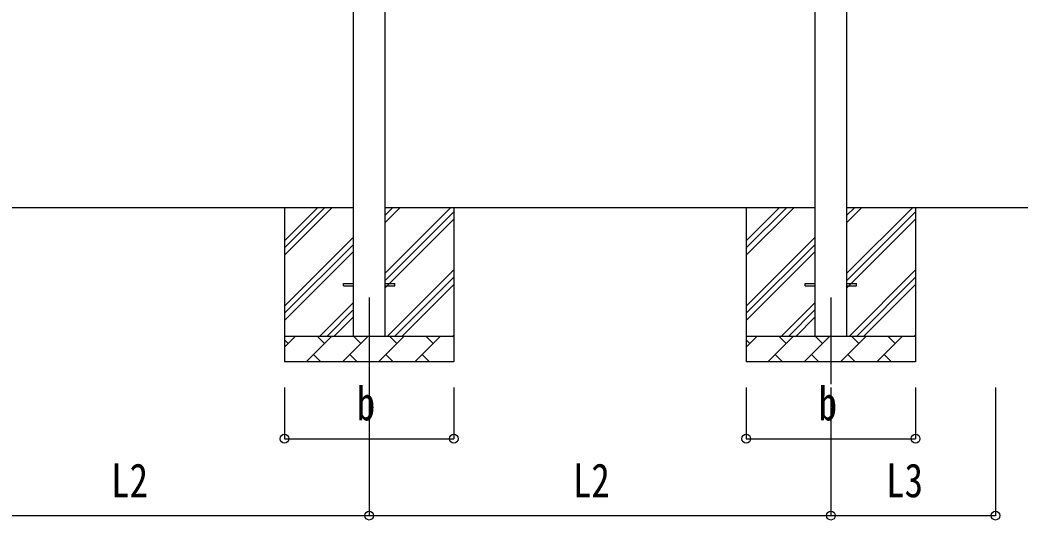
# Model space of a CAD drawing. Units: millimetres, scale not verified. Extents: x -16820 to 16820, y -11880 to 11880.
# Drawn here: x -3904 to -6, y -3962 to -2013 of the extents above; entities that cross this region are included whole.
import ezdxf
from ezdxf.enums import TextEntityAlignment as Align

# ---------------------------------------------------------------- set-up
doc = ezdxf.new("R2010")
doc.units = ezdxf.units.MM
doc.header["$LTSCALE"] = 50
for name, color, linetype in [('0-3_YKK_12', 2, 'Continuous'), ('0-4_YKK_13', 4, 'Continuous'), ('0-5_YKK_A1', 4, 'Continuous'), ('0-6_YKK_D', 6, 'Continuous')]:
    doc.layers.add(name, color=color, linetype=linetype)
doc.styles.add('ＭＳ ゴシック', font='')
doc.styles.get('ＭＳ ゴシック').set_extended_font_data('MS Gothic')

msp = doc.modelspace()

# ---------------------------------------------------------------- linework, layer by layer
at = {"layer": '0-3_YKK_12'}
for p, q in [((-2543.19, -3095), (-2543.19, -3444)), ((-743.19, -3095), (-743.19, -3433))]:
    msp.add_line(p, q, dxfattribs=at)
at = {"layer": '0-4_YKK_13'}
for p, q in [((-2643.19, -3040.5), (-2605.69, -3040.5)), ((-2643.19, -3049.5), (-2643.19, -3040.5)), ((-2643.19, -3049.5), (-2605.69, -3049.5)), ((-2480.69, -3040.5), (-2443.19, -3040.5)), ((-2480.69, -3049.5), (-2443.19, -3049.5)), ((-2443.19, -3049.5), (-2443.19, -3040.5)), ((-843.19, -3040.5), (-805.69, -3040.5)), ((-843.19, -3049.5), (-843.19, -3040.5)), ((-843.19, -3049.5), (-805.69, -3049.5)), ((-680.69, -3040.5), (-643.19, -3040.5)), ((-680.69, -3049.5), (-643.19, -3049.5)), ((-643.19, -3049.5), (-643.19, -3040.5))]:
    msp.add_line(p, q, dxfattribs=at)
at = {"layer": '0-5_YKK_A1'}
for p, q in [((-805.69, -370.36), (-805.69, -3245)), ((-680.69, -3245), (-680.69, -370.36)), ((-2605.69, -396.07), (-2605.69, -3245)), ((-2480.69, -3245), (-2480.69, -396.07)), ((-2605.69, -2745), (-4280.69, -2745)), ((-2873.19, -2745), (-2873.19, -3345)), ((-2873.19, -2930.05), (-2688.14, -2745)), ((-2873.19, -2901.77), (-2716.42, -2745)), ((-2873.19, -2873.48), (-2744.71, -2745)), ((-805.69, -2745), (-2480.69, -2745)), ((-2480.69, -3000.1), (-2225.59, -2745)), ((-2480.69, -2802.11), (-2423.58, -2745)), ((-2480.69, -2773.82), (-2451.86, -2745)), ((-2480.69, -3028.38), (-2213.19, -2760.88)), ((-2213.19, -2745), (-2213.19, -3345)), ((-1073.19, -2745), (-1073.19, -3345)), ((-1073.19, -2930.05), (-888.14, -2745)), ((-1073.19, -2901.77), (-916.42, -2745)), ((-1073.19, -2873.48), (-944.71, -2745)), ((907.69, -2745), (-680.69, -2745)), ((-680.69, -3000.1), (-425.59, -2745)), ((-680.69, -2802.11), (-623.58, -2745)), ((-680.69, -2773.82), (-651.86, -2745)), ((-680.69, -3028.38), (-413.19, -2760.88)), ((-413.19, -2745), (-413.19, -3345)), ((-2480.69, -3056.67), (-2213.19, -2789.17)), ((-680.69, -3056.67), (-413.19, -2789.17)), ((-2873.19, -3128.04), (-2605.69, -2860.54)), ((-1073.19, -3128.04), (-805.69, -2860.54)), ((-2873.19, -3156.32), (-2605.69, -2888.82)), ((-2873.19, -3184.61), (-2605.69, -2917.11)), ((-1073.19, -3156.32), (-805.69, -2888.82)), ((-1073.19, -3184.61), (-805.69, -2917.11)), ((-2471.03, -3245), (-2213.19, -2987.16)), ((-671.03, -3245), (-413.19, -2987.16)), ((-2442.75, -3245), (-2213.19, -3015.44)), ((-642.75, -3245), (-413.19, -3015.44)), ((-2414.46, -3245), (-2213.19, -3043.73)), ((-614.46, -3245), (-413.19, -3043.73)), ((-2735.59, -3245), (-2605.69, -3115.1)), ((-935.59, -3245), (-805.69, -3115.1)), ((-2707.31, -3245), (-2605.69, -3143.38)), ((-907.31, -3245), (-805.69, -3143.38)), ((-2679.02, -3245), (-2605.69, -3171.67)), ((-879.02, -3245), (-805.69, -3171.67)), ((-2873.19, -3245), (-2213.19, -3245)), ((-2873.19, -3287.89), (-2830.3, -3245)), ((-2858.85, -3273.55), (-2873.19, -3259.21)), ((-2788.87, -3345), (-2688.87, -3245)), ((-2717.43, -3273.55), (-2745.98, -3245)), ((-2647.45, -3345), (-2547.45, -3245)), ((-2576.01, -3273.55), (-2604.56, -3245)), ((-2506.03, -3345), (-2406.03, -3245)), ((-2434.58, -3273.55), (-2463.14, -3245)), ((-2364.61, -3345), (-2264.61, -3245)), ((-2293.16, -3273.55), (-2321.72, -3245)), ((-2216.47, -3245), (-2213.19, -3241.72)), ((-1073.19, -3245), (-413.19, -3245)), ((-1073.19, -3287.89), (-1030.3, -3245)), ((-1058.85, -3273.55), (-1073.19, -3259.21)), ((-988.87, -3345), (-888.87, -3245)), ((-917.43, -3273.55), (-945.98, -3245)), ((-847.45, -3345), (-747.45, -3245)), ((-776.01, -3273.55), (-804.56, -3245)), ((-706.03, -3345), (-606.03, -3245)), ((-634.58, -3273.55), (-663.14, -3245)), ((-564.61, -3345), (-464.61, -3245)), ((-493.16, -3273.55), (-521.72, -3245)), ((-416.47, -3245), (-413.19, -3241.72)), ((-2213.19, -3345), (-2873.19, -3345)), ((-2760.32, -3316.45), (-2731.77, -3345)), ((-2618.9, -3316.45), (-2590.35, -3345)), ((-2477.48, -3316.45), (-2448.92, -3345)), ((-2336.06, -3316.45), (-2307.5, -3345)), ((-413.19, -3345), (-1073.19, -3345)), ((-960.32, -3316.45), (-931.77, -3345)), ((-818.9, -3316.45), (-790.35, -3345)), ((-677.48, -3316.45), (-648.92, -3345)), ((-536.06, -3316.45), (-507.5, -3345))]:
    msp.add_line(p, q, dxfattribs=at)
at = {"layer": '0-6_YKK_D'}
for p, q in [((-2873.19, -3445), (-2873.19, -3646)), ((-2543.19, -3445), (-2543.19, -3946)), ((-2543.19, -3445), (-2543.19, -3946)), ((-2213.19, -3445), (-2213.19, -3646)), ((-1073.19, -3445), (-1073.19, -3646)), ((-743.19, -3445), (-743.19, -3946)), ((-743.19, -3445), (-743.19, -3946)), ((-413.19, -3445), (-413.19, -3646)), ((-101.55, -3445), (-101.55, -3946)), ((-2873.19, -3645), (-2213.19, -3645)), ((-1073.19, -3645), (-413.19, -3645)), ((-4343.19, -3945), (-2543.19, -3945)), ((-2543.19, -3945), (-743.19, -3945)), ((-743.19, -3945), (-101.55, -3945))]:
    msp.add_line(p, q, dxfattribs=at)
for centre in [(-2873.19, -3645), (-2213.19, -3645), (-1073.19, -3645), (-413.19, -3645), (-2543.19, -3945), (-2543.19, -3945), (-743.19, -3945), (-743.19, -3945), (-101.55, -3945)]:
    msp.add_circle(centre, 17, dxfattribs=at)

# ---------------------------------------------------------------- texts
at = {"layer": '0-6_YKK_D', "style": 'ＭＳ ゴシック', "width": 0.8}
for s, p in [('b', (-2591.19, -3613)), ('b', (-791.19, -3613)), ('L2', (-3548.79, -3913)), ('L2', (-1748.79, -3913)), ('L3', (-527.97, -3913))]:
    msp.add_text(s, height=132, dxfattribs=at).set_placement(p, align=Align.BOTTOM_LEFT)

doc.saveas('drawing.dxf')
